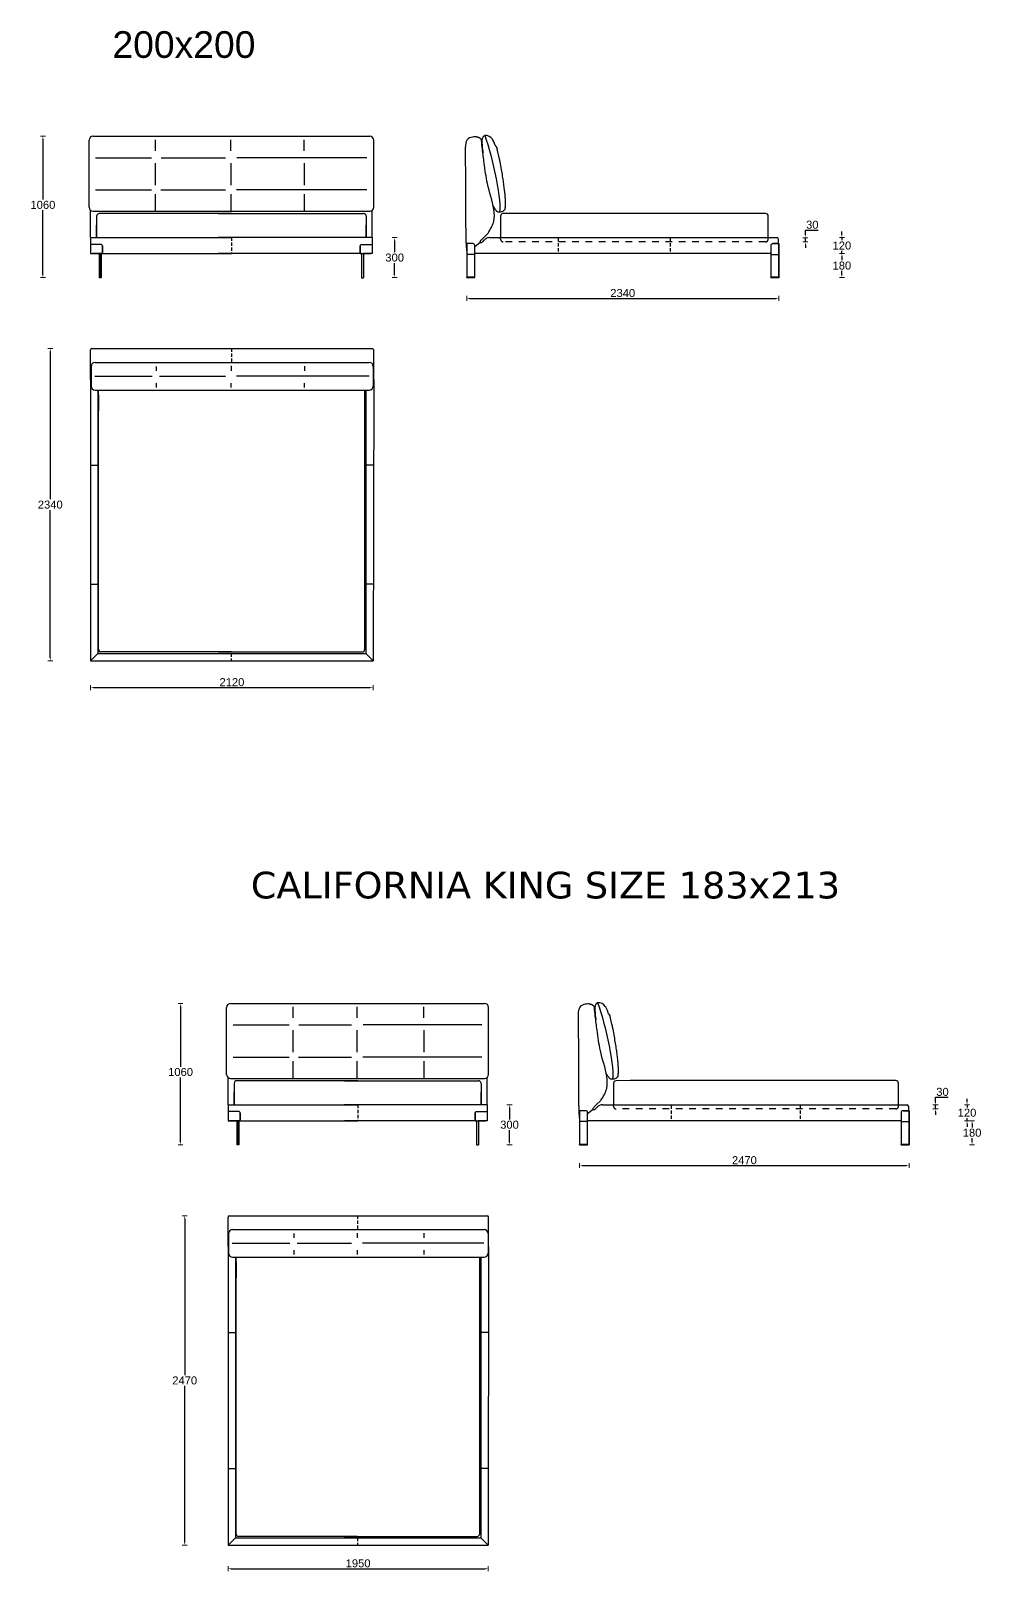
# Model space of a CAD drawing. Extents: x 97888 to 119468, y -91208 to -79661.
# Drawn here: x 112343 to 119468, y -91208 to -79661 of the extents above; entities that cross this region are included whole.
import ezdxf

# ---------------------------------------------------------------- set-up
doc = ezdxf.new("R2010")
doc.units = 0
doc.header["$MEASUREMENT"] = 0
doc.linetypes.add('TRATTEGGIATA', pattern=[0.75, 0.5, -0.25])
doc.linetypes.add('TRATTEGGIATO', pattern=[10, 5, -5])
doc.layers.get('0').update_dxf_attribs({"linetype": 'CONTINUOUS'})
doc.layers.get('Defpoints').update_dxf_attribs({"linetype": 'CONTINUOUS'})
doc.layers.add('_QUOTE', color=1, linetype='CONTINUOUS', lineweight=9)
doc.layers.add('ARREDO', color=7, linetype='CONTINUOUS')
doc.styles.get("Standard").update_dxf_attribs({"font": 'arial.ttf'})
doc.dimstyles.new('1_1', dxfattribs={"dimscale": 15, "dimtxt": 4, "dimasz": 1.5, "dimexe": 1.25, "dimexo": 2, "dimtad": 1, "dimtih": 1, "dimtoh": 1, "dimdec": 0, "dimtxsty": 'Standard', "dimcen": 2.5, "dimclrd": 256, "dimclre": 256, "dimclrt": 256, "dimadec": 0, "dimazin": 0, "dimtfac": 1, "dimtdec": 0, "dimtmove": 0, "dimatfit": 3, "dimfxl": 1.25, "dimfxlon": 1, "dimlwe": 0, "dimarcsym": 0})

# ---------------------------------------------------------------- blocks, each defined once
blk = doc.blocks.new('*D42')
at = {"layer": '_QUOTE', "lineweight": -2, "transparency": 16777216}
for p, q in [((118150, -81190), (118150, -81155)), ((118150, -81155), (118245, -81155)), ((118150, -81243), (118150, -81213)), ((118150, -81265), (118150, -81288))]:
    blk.add_line(p, q, dxfattribs=at)
at = {"layer": '_QUOTE', "lineweight": 0, "transparency": 16777216}
for p, q in [((118131, -81213), (118168, -81213)), ((118131, -81243), (118168, -81243))]:
    blk.add_line(p, q, dxfattribs=at)
at = {"layer": '_QUOTE', "transparency": 16777216}
for points in [[(118146, -81190), (118153, -81190), (118150, -81213)], [(118146, -81265), (118153, -81265), (118150, -81243)]]:
    blk.add_solid(points, dxfattribs=at)
at = {"layer": 'Defpoints', "color": 0, "transparency": 16777216}
for p in [(116611, -81213), (116611, -81243), (118150, -81243)]:
    blk.add_point(p, dxfattribs=at)
at = {"layer": '_QUOTE', "transparency": 16777216, "insert": (118202, -81115), "char_height": 60, "attachment_point": 5}
blk.add_mtext('30', dxfattribs=at)
blk = doc.blocks.new('*D44')
at = {"layer": '_QUOTE', "lineweight": 0, "transparency": 16777216}
for p, q in [((112791, -84566), (112791, -84603)), ((114911, -84566), (114911, -84603))]:
    blk.add_line(p, q, dxfattribs=at)
at = {"layer": '_QUOTE', "lineweight": -2, "transparency": 16777216}
blk.add_line((112813, -84584), (114888, -84584), dxfattribs=at)
at = {"layer": '_QUOTE', "transparency": 16777216}
for points in [[(112813, -84581), (112813, -84588), (112791, -84584)], [(114888, -84581), (114888, -84588), (114911, -84584)]]:
    blk.add_solid(points, dxfattribs=at)
at = {"layer": 'Defpoints', "color": 0, "transparency": 16777216}
for p in [(112791, -83980), (114911, -83984), (114911, -84584)]:
    blk.add_point(p, dxfattribs=at)
at = {"layer": '_QUOTE', "transparency": 16777216, "insert": (113851, -84544), "char_height": 60, "attachment_point": 5}
blk.add_mtext('2120', dxfattribs=at)
blk = doc.blocks.new('*D45')
at = {"layer": '_QUOTE', "lineweight": 0, "transparency": 16777216}
for p, q in [((115611, -81648), (115611, -81686)), ((117951, -81648), (117951, -81686))]:
    blk.add_line(p, q, dxfattribs=at)
at = {"layer": '_QUOTE', "lineweight": -2, "transparency": 16777216}
blk.add_line((115634, -81667), (117929, -81667), dxfattribs=at)
at = {"layer": '_QUOTE', "transparency": 16777216}
for points in [[(115634, -81663), (115634, -81671), (115611, -81667)], [(117929, -81663), (117929, -81671), (117951, -81667)]]:
    blk.add_solid(points, dxfattribs=at)
at = {"layer": 'Defpoints', "color": 0, "transparency": 16777216}
for p in [(115611, -81413), (117951, -81413), (117951, -81667)]:
    blk.add_point(p, dxfattribs=at)
at = {"layer": '_QUOTE', "transparency": 16777216, "insert": (116781, -81627), "char_height": 60, "attachment_point": 5}
blk.add_mtext('2340', dxfattribs=at)
blk = doc.blocks.new('*D46')
at = {"layer": '_QUOTE', "lineweight": 0, "transparency": 16777216}
for p, q in [((112508, -82043), (112470, -82043)), ((112508, -84383), (112470, -84383))]:
    blk.add_line(p, q, dxfattribs=at)
at = {"layer": '_QUOTE', "lineweight": -2, "transparency": 16777216}
for p, q in [((112489, -82066), (112489, -83173)), ((112489, -84361), (112489, -83253))]:
    blk.add_line(p, q, dxfattribs=at)
at = {"layer": '_QUOTE', "transparency": 16777216}
for points in [[(112485, -82066), (112493, -82066), (112489, -82043)], [(112485, -84361), (112493, -84361), (112489, -84383)]]:
    blk.add_solid(points, dxfattribs=at)
at = {"layer": 'Defpoints', "color": 0, "transparency": 16777216}
for p in [(114142, -82043), (112489, -84383), (114142, -84383)]:
    blk.add_point(p, dxfattribs=at)
at = {"layer": '_QUOTE', "transparency": 16777216, "insert": (112489, -83213), "char_height": 60, "attachment_point": 5}
blk.add_mtext('2340', dxfattribs=at)
blk = doc.blocks.new('*D47')
at = {"layer": '_QUOTE', "lineweight": 0, "transparency": 16777216}
for p, q in [((112453, -80451), (112415, -80451)), ((112453, -81511), (112415, -81511))]:
    blk.add_line(p, q, dxfattribs=at)
at = {"layer": '_QUOTE', "lineweight": -2, "transparency": 16777216}
for p, q in [((112434, -80474), (112434, -80926)), ((112434, -81489), (112434, -81006))]:
    blk.add_line(p, q, dxfattribs=at)
at = {"layer": '_QUOTE', "transparency": 16777216}
for points in [[(112430, -80474), (112438, -80474), (112434, -80451)], [(112430, -81489), (112438, -81489), (112434, -81511)]]:
    blk.add_solid(points, dxfattribs=at)
at = {"layer": 'Defpoints', "color": 0, "transparency": 16777216}
for p in [(112434, -80451), (113416, -80451), (112856, -81511)]:
    blk.add_point(p, dxfattribs=at)
at = {"layer": '_QUOTE', "transparency": 16777216, "insert": (112434, -80966), "char_height": 60, "attachment_point": 5}
blk.add_mtext('1060', dxfattribs=at)
blk = doc.blocks.new('*D48')
at = {"layer": '_QUOTE', "lineweight": -2, "transparency": 16777216}
for p, q in [((118424, -81189), (118424, -81166)), ((118424, -81211), (118424, -81231)), ((118424, -81331), (118424, -81311)), ((118424, -81354), (118424, -81376))]:
    blk.add_line(p, q, dxfattribs=at)
at = {"layer": '_QUOTE', "lineweight": 0, "transparency": 16777216}
for p, q in [((118405, -81211), (118443, -81211)), ((118405, -81331), (118443, -81331))]:
    blk.add_line(p, q, dxfattribs=at)
at = {"layer": '_QUOTE', "transparency": 16777216}
for points in [[(118420, -81189), (118428, -81189), (118424, -81211)], [(118420, -81354), (118428, -81354), (118424, -81331)]]:
    blk.add_solid(points, dxfattribs=at)
at = {"layer": 'Defpoints', "color": 0, "transparency": 16777216}
for p in [(117268, -81211), (117268, -81331), (118424, -81331)]:
    blk.add_point(p, dxfattribs=at)
at = {"layer": '_QUOTE', "transparency": 16777216, "insert": (118424, -81271), "char_height": 60, "attachment_point": 5}
blk.add_mtext('120', dxfattribs=at)
blk = doc.blocks.new('*D49')
at = {"layer": '_QUOTE', "lineweight": 0, "transparency": 16777216}
for p, q in [((118405, -81331), (118443, -81331)), ((118405, -81511), (118443, -81511))]:
    blk.add_line(p, q, dxfattribs=at)
at = {"layer": '_QUOTE', "lineweight": -2, "transparency": 16777216}
for p, q in [((118424, -81354), (118424, -81381)), ((118424, -81489), (118424, -81461))]:
    blk.add_line(p, q, dxfattribs=at)
at = {"layer": '_QUOTE', "transparency": 16777216}
for points in [[(118420, -81354), (118428, -81354), (118424, -81331)], [(118420, -81489), (118428, -81489), (118424, -81511)]]:
    blk.add_solid(points, dxfattribs=at)
at = {"layer": 'Defpoints', "color": 0, "transparency": 16777216}
for p in [(117574, -81331), (117574, -81511), (118424, -81511)]:
    blk.add_point(p, dxfattribs=at)
at = {"layer": '_QUOTE', "transparency": 16777216, "insert": (118424, -81421), "char_height": 60, "attachment_point": 5}
blk.add_mtext('180', dxfattribs=at)
blk = doc.blocks.new('*D43')
at = {"layer": '_QUOTE', "lineweight": 0, "transparency": 16777216}
for p, q in [((115052, -81211), (115089, -81211)), ((115052, -81511), (115089, -81511))]:
    blk.add_line(p, q, dxfattribs=at)
at = {"layer": '_QUOTE', "lineweight": -2, "transparency": 16777216}
for p, q in [((115071, -81234), (115071, -81321)), ((115071, -81489), (115071, -81402))]:
    blk.add_line(p, q, dxfattribs=at)
at = {"layer": '_QUOTE', "transparency": 16777216}
for points in [[(115067, -81234), (115074, -81234), (115071, -81211)], [(115067, -81489), (115074, -81489), (115071, -81511)]]:
    blk.add_solid(points, dxfattribs=at)
at = {"layer": 'Defpoints', "color": 0, "transparency": 16777216}
for p in [(114881, -81211), (114881, -81511), (115071, -81511)]:
    blk.add_point(p, dxfattribs=at)
at = {"layer": '_QUOTE', "transparency": 16777216, "insert": (115071, -81361), "char_height": 60, "attachment_point": 5}
blk.add_mtext('300', dxfattribs=at)
blk = doc.blocks.new('*D67')
at = {"layer": '_QUOTE', "lineweight": 0, "transparency": 16777216}
for p, q in [((119107, -87712), (119145, -87712)), ((119107, -87742), (119145, -87742))]:
    blk.add_line(p, q, dxfattribs=at)
at = {"layer": '_QUOTE', "lineweight": -2, "transparency": 16777216}
for p, q in [((119126, -87690), (119126, -87655)), ((119126, -87655), (119221, -87655)), ((119126, -87742), (119126, -87712)), ((119126, -87765), (119126, -87787))]:
    blk.add_line(p, q, dxfattribs=at)
at = {"layer": '_QUOTE', "transparency": 16777216}
for points in [[(119122, -87690), (119130, -87690), (119126, -87712)], [(119122, -87765), (119130, -87765), (119126, -87742)]]:
    blk.add_solid(points, dxfattribs=at)
at = {"layer": 'Defpoints', "color": 0, "transparency": 16777216}
for p in [(117457, -87712), (117457, -87742), (119126, -87742)]:
    blk.add_point(p, dxfattribs=at)
at = {"layer": '_QUOTE', "transparency": 16777216, "insert": (119178, -87615), "char_height": 60, "attachment_point": 5}
blk.add_mtext('30', dxfattribs=at)
blk = doc.blocks.new('*D69')
at = {"layer": '_QUOTE', "lineweight": 0, "transparency": 16777216}
for p, q in [((113822, -91170), (113822, -91208)), ((115772, -91170), (115772, -91208))]:
    blk.add_line(p, q, dxfattribs=at)
at = {"layer": '_QUOTE', "lineweight": -2, "transparency": 16777216}
blk.add_line((113844, -91189), (115749, -91189), dxfattribs=at)
at = {"layer": '_QUOTE', "transparency": 16777216}
for points in [[(113844, -91185), (113844, -91193), (113822, -91189)], [(115749, -91185), (115749, -91193), (115772, -91189)]]:
    blk.add_solid(points, dxfattribs=at)
at = {"layer": 'Defpoints', "color": 0, "transparency": 16777216}
for p in [(113822, -90585), (115772, -90588), (115772, -91189)]:
    blk.add_point(p, dxfattribs=at)
at = {"layer": '_QUOTE', "transparency": 16777216, "insert": (114797, -91149), "char_height": 60, "attachment_point": 5}
blk.add_mtext('1950', dxfattribs=at)
blk = doc.blocks.new('*D70')
at = {"layer": '_QUOTE', "lineweight": 0, "transparency": 16777216}
for p, q in [((116458, -88148), (116458, -88185)), ((118928, -88148), (118928, -88185))]:
    blk.add_line(p, q, dxfattribs=at)
at = {"layer": '_QUOTE', "lineweight": -2, "transparency": 16777216}
blk.add_line((116480, -88167), (118905, -88167), dxfattribs=at)
at = {"layer": '_QUOTE', "transparency": 16777216}
for points in [[(116480, -88163), (116480, -88170), (116458, -88167)], [(118905, -88163), (118905, -88170), (118928, -88167)]]:
    blk.add_solid(points, dxfattribs=at)
at = {"layer": 'Defpoints', "color": 0, "transparency": 16777216}
for p in [(116458, -87913), (118928, -87913), (118928, -88167)]:
    blk.add_point(p, dxfattribs=at)
at = {"layer": '_QUOTE', "transparency": 16777216, "insert": (117693, -88127), "char_height": 60, "attachment_point": 5}
blk.add_mtext('2470', dxfattribs=at)
blk = doc.blocks.new('*D71')
at = {"layer": '_QUOTE', "lineweight": 0, "transparency": 16777216}
for p, q in [((113516, -88543), (113478, -88543)), ((113516, -91013), (113478, -91013))]:
    blk.add_line(p, q, dxfattribs=at)
at = {"layer": '_QUOTE', "lineweight": -2, "transparency": 16777216}
for p, q in [((113497, -88566), (113497, -89738)), ((113497, -90990), (113497, -89818))]:
    blk.add_line(p, q, dxfattribs=at)
at = {"layer": '_QUOTE', "transparency": 16777216}
for points in [[(113493, -88566), (113501, -88566), (113497, -88543)], [(113493, -90990), (113501, -90990), (113497, -91013)]]:
    blk.add_solid(points, dxfattribs=at)
at = {"layer": 'Defpoints', "color": 0, "transparency": 16777216}
for p in [(115065, -88543), (113497, -91013), (115065, -91013)]:
    blk.add_point(p, dxfattribs=at)
at = {"layer": '_QUOTE', "transparency": 16777216, "insert": (113497, -89778), "char_height": 60, "attachment_point": 5}
blk.add_mtext('2470', dxfattribs=at)
blk = doc.blocks.new('*D72')
at = {"layer": '_QUOTE', "lineweight": 0, "transparency": 16777216}
for p, q in [((113484, -86951), (113447, -86951)), ((113484, -88011), (113447, -88011))]:
    blk.add_line(p, q, dxfattribs=at)
at = {"layer": '_QUOTE', "lineweight": -2, "transparency": 16777216}
for p, q in [((113466, -86974), (113466, -87426)), ((113466, -87989), (113466, -87506))]:
    blk.add_line(p, q, dxfattribs=at)
at = {"layer": '_QUOTE', "transparency": 16777216}
for points in [[(113462, -86974), (113469, -86974), (113466, -86951)], [(113462, -87989), (113469, -87989), (113466, -88011)]]:
    blk.add_solid(points, dxfattribs=at)
at = {"layer": 'Defpoints', "color": 0, "transparency": 16777216}
for p in [(113466, -86951), (114398, -86951), (113887, -88011)]:
    blk.add_point(p, dxfattribs=at)
at = {"layer": '_QUOTE', "transparency": 16777216, "insert": (113466, -87466), "char_height": 60, "attachment_point": 5}
blk.add_mtext('1060', dxfattribs=at)
blk = doc.blocks.new('*D73')
at = {"layer": '_QUOTE', "lineweight": 0, "transparency": 16777216}
for p, q in [((119343, -87711), (119381, -87711)), ((119343, -87831), (119381, -87831))]:
    blk.add_line(p, q, dxfattribs=at)
at = {"layer": '_QUOTE', "lineweight": -2, "transparency": 16777216}
for p, q in [((119362, -87689), (119362, -87666)), ((119362, -87711), (119362, -87731)), ((119362, -87831), (119362, -87811)), ((119362, -87854), (119362, -87876))]:
    blk.add_line(p, q, dxfattribs=at)
at = {"layer": '_QUOTE', "transparency": 16777216}
for points in [[(119358, -87689), (119366, -87689), (119362, -87711)], [(119358, -87854), (119366, -87854), (119362, -87831)]]:
    blk.add_solid(points, dxfattribs=at)
at = {"layer": 'Defpoints', "color": 0, "transparency": 16777216}
for p in [(118206, -87711), (118206, -87831), (119362, -87831)]:
    blk.add_point(p, dxfattribs=at)
at = {"layer": '_QUOTE', "transparency": 16777216, "insert": (119362, -87771), "char_height": 60, "attachment_point": 5}
blk.add_mtext('120', dxfattribs=at)
blk = doc.blocks.new('*D74')
at = {"layer": '_QUOTE', "lineweight": 0, "transparency": 16777216}
for p, q in [((119381, -87831), (119419, -87831)), ((119381, -88011), (119419, -88011))]:
    blk.add_line(p, q, dxfattribs=at)
at = {"layer": '_QUOTE', "lineweight": -2, "transparency": 16777216}
for p, q in [((119400, -87854), (119400, -87881)), ((119400, -87989), (119400, -87961))]:
    blk.add_line(p, q, dxfattribs=at)
at = {"layer": '_QUOTE', "transparency": 16777216}
for points in [[(119396, -87854), (119404, -87854), (119400, -87831)], [(119396, -87989), (119404, -87989), (119400, -88011)]]:
    blk.add_solid(points, dxfattribs=at)
at = {"layer": 'Defpoints', "color": 0, "transparency": 16777216}
for p in [(118532, -87831), (118550, -88011), (119400, -88011)]:
    blk.add_point(p, dxfattribs=at)
at = {"layer": '_QUOTE', "transparency": 16777216, "insert": (119400, -87921), "char_height": 60, "attachment_point": 5}
blk.add_mtext('180', dxfattribs=at)
blk = doc.blocks.new('*D68')
at = {"layer": '_QUOTE', "lineweight": 0, "transparency": 16777216}
for p, q in [((115913, -87711), (115951, -87711)), ((115913, -88011), (115951, -88011))]:
    blk.add_line(p, q, dxfattribs=at)
at = {"layer": '_QUOTE', "lineweight": -2, "transparency": 16777216}
for p, q in [((115932, -87734), (115932, -87821)), ((115932, -87989), (115932, -87901))]:
    blk.add_line(p, q, dxfattribs=at)
at = {"layer": '_QUOTE', "transparency": 16777216}
for points in [[(115928, -87734), (115936, -87734), (115932, -87711)], [(115928, -87989), (115936, -87989), (115932, -88011)]]:
    blk.add_solid(points, dxfattribs=at)
at = {"layer": 'Defpoints', "color": 0, "transparency": 16777216}
for p in [(115742, -87711), (115742, -88011), (115932, -88011)]:
    blk.add_point(p, dxfattribs=at)
at = {"layer": '_QUOTE', "transparency": 16777216, "insert": (115932, -87861), "char_height": 60, "attachment_point": 5}
blk.add_mtext('300', dxfattribs=at)

msp = doc.modelspace()

# ---------------------------------------------------------------- linework, layer by layer
for p, q in [((112790.5, -81211.3), (112790.5, -81006.3)), ((112810.2, -81013.7), (114883.9, -81013.7)), ((114903.6, -81211.3), (114903.6, -81006.3)), ((112790.5, -81211.3), (112790.5, -81262.8)), ((112873, -81263.1), (112790.5, -81262.8)), ((114821, -81263.1), (114903.6, -81262.8)), ((114903.6, -81211.3), (114903.6, -81262.8)), ((115783.8, -81211.5), (117885.6, -81211.5)), ((117885.6, -81211.5), (117936, -81211.5)), ((117946, -81221.5), (117946, -81256.2)), ((112790.5, -82273.7), (112790.5, -82053.3)), ((112800.5, -82043.3), (114903.9, -82043.3)), ((114913.9, -82275.2), (114913.9, -82053.3)), ((112794.7, -82177.3), (112794.7, -82324.3)), ((112824.7, -82147.3), (114880.1, -82147.3)), ((114910.1, -82177.3), (114910.1, -82324.3)), ((112790.5, -82273.7), (112790.5, -84383.2)), ((114913.9, -82275.2), (114909.7, -84383.2)), ((112824.7, -82354.3), (114880.1, -82354.3)), ((112845.5, -82358.7), (112845.5, -84328.4)), ((114854.7, -82358.7), (114854.9, -84328.2)), ((112790.5, -82918), (112845.5, -82918)), ((114912.7, -82918), (114854.7, -82918)), ((112790.5, -83808.3), (112845.5, -83808.3)), ((114911, -83808.3), (114854.7, -83808.3)), ((112790.7, -84383.2), (112845.7, -84328.2)), ((112790.7, -84383.2), (114909.7, -84383.2)), ((112845.5, -84328.4), (114854.9, -84328.2)), ((114854.9, -84328.2), (114909.9, -84383.2)), ((113821.9, -87711), (113821.9, -87506.1)), ((113841.6, -87513.5), (115745.3, -87513.5)), ((115765, -87711), (115765, -87506.1)), ((113821.9, -87711), (113821.9, -87762.6)), ((115765, -87711), (115765, -87762.5)), ((116630.2, -87711.3), (118862, -87711.3)), ((118862, -87711.3), (118912.4, -87711.3)), ((118922.4, -87721.3), (118922.4, -87756)), ((113904.4, -87762.9), (113821.9, -87762.6)), ((115682.5, -87762.9), (115765, -87762.6)), ((113821.9, -88773.5), (113821.9, -88553.1)), ((113831.9, -88543.1), (115765.3, -88543.1)), ((115775.3, -88775), (115775.3, -88553.1)), ((113826.1, -88677.1), (113826.1, -88824.1)), ((113856.1, -88647.1), (115741.5, -88647.1)), ((115771.5, -88677.1), (115771.5, -88824.1)), ((113821.9, -88773.5), (113821.9, -91013)), ((115775.3, -88775), (115771.1, -91013)), ((113856.1, -88854.1), (115741.5, -88854.1)), ((113876.9, -88858.5), (113876.9, -90958.2)), ((115716.1, -88858.5), (115716.3, -90958)), ((113821.9, -89417.8), (113876.9, -89417.8)), ((115774.1, -89417.8), (115716.1, -89417.8)), ((113821.9, -90438.1), (113876.9, -90438.1)), ((115772.4, -90438.1), (115716.1, -90438.1)), ((113822.1, -91013), (113877.1, -90958)), ((113876.9, -90958.2), (115716.3, -90958)), ((115716.3, -90958), (115771.3, -91013)), ((113822.1, -91013), (115771.1, -91013))]:
    msp.add_line(p, q)
at = {"linetype": 'TRATTEGGIATA', "ltscale": 50}
for p, q in [((113847.4, -81211.5), (113847.4, -81331.5)), ((116297.7, -81216.5), (116297.6, -81327.9)), ((117135.9, -81216.5), (117135.9, -81327.9)), ((113847.2, -82042.5), (113847.1, -82147.3)), ((113846, -84328.2), (113846, -84383.2)), ((114793.8, -87711.3), (114793.8, -87831.3)), ((117144.1, -87716.3), (117144, -87827.6)), ((118112.3, -87716.3), (118112.3, -87827.6)), ((114793.6, -88542.3), (114793.5, -88647.1)), ((114792.4, -90958), (114792.4, -91013))]:
    msp.add_line(p, q, dxfattribs=at)
for centre, start, end in [((117936, -81221.5), 0, 90), ((112800.5, -82053.3), 90, 180), ((114903.9, -82053.3), 0, 90), ((118912.4, -87721.3), 0, 90), ((113831.9, -88553.1), 90, 180), ((115765.3, -88553.1), 0, 90)]:
    msp.add_arc(centre, 10, start, end)
for points in [[(115771.2, -81177.6), (115814.3, -81088.4), (115814.8, -81000.9), (115766.8, -80806.2), (115742.5, -80652), (115728.7, -80548), (115721.9, -80481.9)], [(116617.6, -87677.4), (116660.7, -87588.2), (116661.2, -87500.6), (116613.2, -87306), (116588.9, -87151.8), (116575.1, -87047.8), (116568.4, -86981.7)]]:
    msp.add_spline(points, degree=3)
at = {"layer": 'ARREDO'}
for p, q in [((112810.2, -80451.5), (114883.9, -80451.5)), ((113278, -80560.6), (113278, -80478.4)), ((113278, -80560.6), (113278, -80478.4)), ((113843.4, -80560.6), (113843.4, -80478.4)), ((113843.4, -80560.6), (113843.4, -80478.4)), ((114392.7, -80560.6), (114392.7, -80478.4)), ((114392.7, -80560.6), (114392.7, -80478.4)), ((112780.2, -80983.7), (112780.2, -80481.5)), ((114913.9, -80983.7), (114913.9, -80481.5)), ((112829.5, -80612.6), (113248.6, -80612.6)), ((113278, -80818.4), (113278, -80652.6)), ((113278, -80818.4), (113278, -80652.6)), ((113320.1, -80612.6), (113802.3, -80612.6)), ((113844.8, -80818.4), (113844.8, -80652.6)), ((113844.8, -80818.4), (113844.8, -80652.6)), ((114354.8, -80612.6), (113887.7, -80612.6)), ((114863.5, -80612.6), (114341.1, -80612.6)), ((114394.8, -80818.4), (114394.8, -80652.6)), ((114394.8, -80818.4), (114394.8, -80652.6)), ((112828.6, -80853.5), (113248.6, -80853.5)), ((113278, -81013.3), (113278, -80885.6)), ((113318.2, -80853.5), (113802.3, -80853.5)), ((113844.8, -81013.3), (113844.8, -80885.6)), ((114354.8, -80853.5), (113886, -80853.5)), ((114863.5, -80853.5), (114346.9, -80853.5)), ((114394.8, -81013.3), (114394.8, -80885.6)), ((112836.3, -81051.2), (112836.3, -81211.3)), ((113847.4, -81031.2), (112856.3, -81031.2)), ((113747.4, -81031.2), (114837.8, -81031.2)), ((114857.8, -81051.2), (114857.8, -81211.3)), ((115865.7, -81050.7), (115865.3, -81212.6)), ((115989.8, -81030.8), (115881.8, -81031.2)), ((117851.7, -81030.8), (115989.8, -81030.8)), ((117871.7, -81187.1), (117871.7, -81050.8)), ((112836.3, -81211.3), (112836.3, -81117.6)), ((114857.8, -81211.3), (114857.8, -81117.6)), ((112790.5, -81211.5), (113847.4, -81211.5)), ((112790.5, -81262.8), (112790.5, -81331.5)), ((112880.5, -81323.8), (112880.5, -81272.8)), ((112880.5, -81272.8), (112880.5, -81323.8)), ((114903.6, -81211.3), (113747.3, -81211.5)), ((114903.6, -81262.8), (114903.6, -81331.5)), ((115611.3, -81256.4), (115611.3, -81511.5)), ((115656.5, -81256.2), (115611.5, -81256.2)), ((115712.9, -81246.9), (115671.5, -81279.4)), ((117891, -81271.2), (117891, -81511.1)), ((117951, -81256.2), (117906, -81256.2)), ((117906, -81256.2), (117947.4, -81256.2)), ((117951, -81511.3), (117951.2, -81256.4)), ((117951.2, -81256.4), (117951.2, -81511.5)), ((112790.5, -81331.5), (112805.5, -81331.5)), ((112790.5, -81331.5), (113847.4, -81331.5)), ((112790.5, -81331.5), (112805.5, -81331.5)), ((112805.5, -81331.5), (112802.5, -81331.5)), ((112805.5, -81331.5), (112858, -81331.5)), ((112861.9, -81331.5), (112805.5, -81331.5)), ((112862.2, -81331.5), (112805.5, -81331.5)), ((112805.5, -81331.5), (112858, -81331.5)), ((112862.2, -81331.5), (112805.5, -81331.5)), ((112861.9, -81331.5), (112805.5, -81331.5)), ((112805.5, -81331.5), (112858, -81331.5)), ((112855.9, -81331.5), (112855.7, -81511.3)), ((112880.5, -81331.5), (112862.2, -81331.5)), ((112867.8, -81511.5), (112867.8, -81331.5)), ((112870.9, -81331.5), (112870.9, -81511.3)), ((112871.5, -81331.5), (112880.5, -81331.5)), ((112880.5, -81331.5), (112877.5, -81331.5)), ((112880.5, -81331.5), (112880.5, -81323.8)), ((114813.6, -81331.5), (113747.4, -81331.5)), ((114813.6, -81331.5), (114813.6, -81323.8)), ((114822.6, -81331.5), (114813.6, -81331.5)), ((114813.6, -81331.5), (114831.9, -81331.5)), ((114813.6, -81331.5), (114816.6, -81331.5)), ((114823.2, -81331.5), (114823.2, -81511.3)), ((114826.2, -81511.5), (114826.2, -81331.5)), ((114831.9, -81331.5), (114888.6, -81331.5)), ((114831.9, -81331.5), (114888.6, -81331.5)), ((114832.2, -81331.5), (114888.6, -81331.5)), ((114832.2, -81331.5), (114888.6, -81331.5)), ((114888.6, -81331.5), (114836.1, -81331.5)), ((114888.6, -81331.5), (114836.1, -81331.5)), ((114888.6, -81331.5), (114836.1, -81331.5)), ((114838.2, -81331.5), (114838.4, -81511.3)), ((114903.6, -81331.5), (114888.6, -81331.5)), ((114888.6, -81331.5), (114891.6, -81331.5)), ((114903.6, -81331.5), (114888.6, -81331.5)), ((115671.5, -81336.7), (115611.3, -81336.8)), ((117891, -81331.5), (115671.5, -81331.5)), ((117891, -81336.7), (117951.1, -81336.8)), ((112870.7, -81511.5), (112855.9, -81511.5)), ((114823.4, -81511.5), (114838.2, -81511.5)), ((115611.3, -81511.1), (115611.3, -81508.5)), ((115671.3, -81508.1), (115611.5, -81508.1)), ((115611.5, -81508.3), (115615.2, -81508.3)), ((115611.5, -81511.3), (115615.2, -81511.3)), ((115615.2, -81508.3), (115671.3, -81508.3)), ((115615.2, -81511.3), (115630.1, -81511.3)), ((115671.5, -81511.1), (115671.5, -81508.5)), ((117891, -81511.1), (117891, -81508.5)), ((117891, -81511.1), (117951, -81511.3)), ((117891.2, -81508.1), (117951, -81508.1)), ((117947.3, -81508.3), (117891.2, -81508.3)), ((117947.3, -81511.3), (117932.4, -81511.3)), ((117951, -81508.3), (117947.3, -81508.3)), ((117951, -81511.3), (117947.3, -81511.3)), ((117951.2, -81511.1), (117951.2, -81508.5)), ((113283.7, -82176.9), (113283.7, -82210)), ((113283.7, -82176.9), (113283.7, -82210)), ((113844.6, -82173.5), (113844.6, -82210)), ((113844.6, -82173.5), (113844.6, -82210)), ((114394.6, -82174.6), (114394.6, -82210)), ((114394.6, -82174.6), (114394.6, -82210)), ((112822.3, -82250), (113254.3, -82250)), ((113283.7, -82302), (113283.7, -82335.1)), ((113283.7, -82302), (113283.7, -82335.1)), ((113309, -82250), (113802.1, -82250)), ((113843.2, -82302), (113843.2, -82335.1)), ((113843.2, -82302), (113843.2, -82335.1)), ((114354.6, -82250), (113884.6, -82250)), ((114878.8, -82250), (114340.2, -82250)), ((114392.5, -82302), (114392.5, -82335.1)), ((114392.5, -82302), (114392.5, -82335.1)), ((112850.3, -82389.9), (112850.3, -82509.8)), ((112850.5, -84297.1), (112850.5, -82358.7)), ((114847.2, -82358.7), (114847.2, -82509.8)), ((114847.2, -84299.6), (114847.2, -82358.7)), ((113847.3, -84317), (112870.5, -84317)), ((113747.3, -84317), (114827.4, -84317)), ((113811.6, -87483.5), (113811.6, -86981.3)), ((113841.6, -86951.3), (115745.3, -86951.3)), ((114309.4, -87060.4), (114309.4, -86978.1)), ((114309.4, -87060.4), (114309.4, -86978.1)), ((114789.9, -87060.4), (114789.9, -86978.1)), ((114789.9, -87060.4), (114789.9, -86978.1)), ((115289.1, -87060.4), (115289.1, -86978.1)), ((115289.1, -87060.4), (115289.1, -86978.1)), ((115775.3, -87483.5), (115775.3, -86981.3)), ((113860.9, -87112.3), (114280, -87112.3)), ((114309.4, -87318.1), (114309.4, -87152.3)), ((114309.4, -87318.1), (114309.4, -87152.3)), ((114351.5, -87112.3), (114748.7, -87112.3)), ((114791.2, -87318.1), (114791.2, -87152.3)), ((114791.2, -87318.1), (114791.2, -87152.3)), ((115251.3, -87112.3), (114834.1, -87112.3)), ((115724.9, -87112.3), (115237.6, -87112.3)), ((115291.3, -87318.1), (115291.3, -87152.3)), ((115291.3, -87318.1), (115291.3, -87152.3)), ((113860, -87353.3), (114280, -87353.3)), ((114309.4, -87513), (114309.4, -87385.4)), ((114349.6, -87353.3), (114748.7, -87353.3)), ((114791.2, -87513), (114791.2, -87385.4)), ((115251.3, -87353.3), (114832.4, -87353.3)), ((115724.9, -87353.3), (115243.3, -87353.3)), ((115291.3, -87513), (115291.3, -87385.4)), ((113867.7, -87550.9), (113867.7, -87711)), ((113867.7, -87711), (113867.7, -87617.4)), ((114793.8, -87530.9), (113887.7, -87530.9)), ((114693.8, -87530.9), (115699.2, -87530.9)), ((115719.2, -87550.9), (115719.2, -87711)), ((115719.2, -87711), (115719.2, -87617.4)), ((116712.1, -87550.5), (116711.7, -87712.4)), ((116836.2, -87530.5), (116728.2, -87530.9)), ((118828.1, -87530.5), (116836.2, -87530.5)), ((118848.1, -87686.9), (118848.1, -87550.5)), ((113821.9, -87711.3), (114793.8, -87711.3)), ((115765, -87711), (114693.7, -87711.3)), ((116559.4, -87746.7), (116517.9, -87779.2)), ((113821.9, -87762.6), (113821.9, -87831.2)), ((113821.9, -87831.2), (113836.9, -87831.3)), ((113821.9, -87831.2), (113836.9, -87831.3)), ((113821.9, -87831.3), (114793.8, -87831.3)), ((113836.9, -87831.3), (113833.9, -87831.3)), ((113893.6, -87831.2), (113836.9, -87831.3)), ((113893.6, -87831.2), (113836.9, -87831.3)), ((113836.9, -87831.3), (113889.4, -87831.3)), ((113893.3, -87831.3), (113836.9, -87831.3)), ((113836.9, -87831.3), (113889.4, -87831.3)), ((113893.3, -87831.3), (113836.9, -87831.3)), ((113836.9, -87831.3), (113889.4, -87831.3)), ((113887.3, -87831.3), (113887.1, -88011.1)), ((113911.9, -87831.3), (113893.6, -87831.2)), ((113899.3, -88011.3), (113899.3, -87831.2)), ((113902.3, -87831.2), (113902.3, -88011.1)), ((113902.9, -87831.3), (113911.9, -87831.3)), ((113911.9, -87831.3), (113908.9, -87831.3)), ((113911.9, -87823.6), (113911.9, -87772.6)), ((113911.9, -87772.6), (113911.9, -87823.6)), ((113911.9, -87831.3), (113911.9, -87823.6)), ((115675, -87831.3), (114693.8, -87831.3)), ((115675, -87831.3), (115675, -87823.6)), ((115675, -87831.3), (115693.3, -87831.2)), ((115684, -87831.3), (115675, -87831.3)), ((115675, -87831.3), (115678, -87831.3)), ((115684.6, -87831.2), (115684.6, -88011.1)), ((115687.6, -88011.3), (115687.6, -87831.2)), ((115693.3, -87831.2), (115750, -87831.3)), ((115693.3, -87831.2), (115750, -87831.3)), ((115693.6, -87831.3), (115750, -87831.3)), ((115693.6, -87831.3), (115750, -87831.3)), ((115750, -87831.3), (115697.5, -87831.3)), ((115750, -87831.3), (115697.5, -87831.3)), ((115750, -87831.3), (115697.5, -87831.3)), ((115699.6, -87831.3), (115699.8, -88011.1)), ((115765, -87831.2), (115750, -87831.3)), ((115765, -87831.2), (115750, -87831.3)), ((115750, -87831.3), (115753, -87831.3)), ((115765, -87762.6), (115765, -87831.2)), ((116457.7, -87756.2), (116457.7, -88011.3)), ((116517.9, -87836.5), (116457.8, -87836.5)), ((116502.9, -87756), (116457.9, -87756)), ((118867.4, -87831.3), (116517.9, -87831.3)), ((118867.4, -87771), (118867.4, -88010.9)), ((118867.4, -87836.5), (118927.5, -87836.5)), ((118927.4, -87756), (118882.4, -87756)), ((118882.4, -87756), (118923.8, -87756)), ((118927.4, -88011), (118927.6, -87756.2)), ((118927.6, -87756.2), (118927.6, -88011.3)), ((113902.1, -88011.3), (113887.3, -88011.3)), ((115684.8, -88011.3), (115699.6, -88011.3)), ((116457.7, -88010.8), (116457.7, -88008.2)), ((116517.7, -88007.9), (116457.9, -88007.9)), ((116457.9, -88008), (116461.6, -88008)), ((116457.9, -88011), (116461.6, -88011)), ((116461.6, -88008), (116517.7, -88008)), ((116461.6, -88011), (116476.5, -88011)), ((116517.9, -88010.8), (116517.9, -88008.2)), ((118867.4, -88010.8), (118867.4, -88008.2)), ((118867.4, -88010.9), (118927.4, -88011)), ((118867.6, -88007.9), (118927.4, -88007.9)), ((118923.7, -88008), (118867.6, -88008)), ((118923.7, -88011), (118908.8, -88011)), ((118927.4, -88008), (118923.7, -88008)), ((118927.4, -88011), (118923.7, -88011)), ((118927.6, -88010.8), (118927.6, -88008.2)), ((114315.1, -88676.6), (114315.1, -88709.8)), ((114315.1, -88676.6), (114315.1, -88709.8)), ((114791, -88673.3), (114791, -88709.8)), ((114791, -88673.3), (114791, -88709.8)), ((115291, -88674.4), (115291, -88709.8)), ((115291, -88674.4), (115291, -88709.8)), ((113853.7, -88749.8), (114285.7, -88749.8)), ((114340.4, -88749.8), (114748.5, -88749.8)), ((115251, -88749.8), (114831.1, -88749.8)), ((115740.2, -88749.8), (115236.7, -88749.8)), ((113881.7, -88889.7), (113881.7, -89009.5)), ((113881.9, -90926.8), (113881.9, -88858.5)), ((114315.1, -88801.7), (114315.1, -88834.9)), ((114315.1, -88801.7), (114315.1, -88834.9)), ((114789.6, -88801.7), (114789.6, -88834.9)), ((114789.6, -88801.7), (114789.6, -88834.9)), ((115288.9, -88801.7), (115288.9, -88834.9)), ((115288.9, -88801.7), (115288.9, -88834.9)), ((115708.6, -88858.5), (115708.6, -89009.5)), ((115708.6, -90929.4), (115708.6, -88858.5)), ((114793.7, -90946.8), (113901.9, -90946.8)), ((114693.7, -90946.8), (115688.8, -90946.8))]:
    msp.add_line(p, q, dxfattribs=at)
at = {"layer": 'ARREDO', "linetype": 'TRATTEGGIATO', "ltscale": 10}
for p, q in [((115865.3, -81222.6), (115865.3, -81212.6)), ((117851.7, -81242.6), (115885.3, -81242.6)), ((117871.7, -81222.6), (117871.7, -81212.6)), ((116711.7, -87722.4), (116711.7, -87712.4)), ((118828.1, -87742.4), (116731.7, -87742.4)), ((118848.1, -87722.4), (118848.1, -87712.4))]:
    msp.add_line(p, q, dxfattribs=at)
at = {"layer": 'ARREDO'}
for points in [[(117871.7, -81211.5), (117871.7, -81050.8)], [(118848.1, -87711.3), (118848.1, -87550.5)]]:
    msp.add_lwpolyline(points, dxfattribs=at)
for points in [[(114813.6, -81323.8), (114813.6, -81272.8, -0.3414493), (114821, -81263.1, 0.3414493), (114813.6, -81272.8), (114813.6, -81323.8)], [(115611.3, -81256.4), (115611.5, -81511.3), (115671.5, -81511.1), (115671.5, -81271.2, 0.4142136), (115656.5, -81256.2), (115615.1, -81256.2)], [(115675, -87823.6), (115675, -87772.6, -0.3414493), (115682.5, -87762.9, 0.3414493), (115675, -87772.6), (115675, -87823.6)], [(116457.7, -87756.2), (116457.9, -88011), (116517.9, -88010.9), (116517.9, -87771, 0.4142136), (116502.9, -87756), (116461.5, -87756)]]:
    msp.add_lwpolyline(points, format="xyb", dxfattribs=at)
for centre, radius, start, end in [((112810.2, -80481.5), 30, 90, 180), ((114883.9, -80481.5), 30, 0, 90), ((115655.5, -80511.1), 52.5, 102.92909, 158.19971), ((115677.6, -80596), 140.3, 87.5084, 103.97983), ((116055.8, -80386.6), 268.1, 212.1561, 215.96311), ((112810.2, -80983.7), 30, 180, 270), ((112856.3, -81051.2), 20, 90, 180), ((114837.8, -81051.2), 20, 0, 90), ((114883.9, -80983.7), 30, 270, 0), ((115885.7, -81050.8), 20, 101.36059, 180), ((117851.7, -81050.8), 20, 360, 90), ((112870.5, -81272.8), 10, 0.00227, 75.41201), ((112870.5, -81272.8), 10, 0.00227, 75.41201), ((115611.5, -81256.4), 0.2, 90.00005, 180.00004), ((117906, -81271.2), 15, 90, 180), ((117951, -81256.4), 0.2, 359.99996, 89.99995), ((112871.5, -81322.5), 9, 270, 272.24749), ((114822.6, -81322.5), 9, 267.75251, 270), ((112855.9, -81511.3), 0.2, 180, 270), ((112870.7, -81511.3), 0.2, 270, 0), ((114823.4, -81511.3), 0.2, 180, 270), ((114838.2, -81511.3), 0.2, 270, 0), ((115611.5, -81507.9), 0.2, 180, 270), ((115611.5, -81508.5), 0.2, 90, 180), ((115611.5, -81511.1), 0.2, 180, 270), ((115671.3, -81507.9), 0.2, 270, 0), ((115671.3, -81508.5), 0.2, 10.48412, 79.51588), ((115671.3, -81508.5), 0.2, 79.51588, 90), ((115671.3, -81511.1), 0.2, 280.48412, 349.51588), ((115671.3, -81511.1), 0.2, 270, 280.48412), ((115671.3, -81508.5), 0.2, 0, 10.48412), ((115671.3, -81511.1), 0.2, 349.51588, 360), ((117891.2, -81507.9), 0.2, 180, 270), ((117891.2, -81508.5), 0.2, 100.48412, 169.51588), ((117891.2, -81508.5), 0.2, 169.51588, 180), ((117891.2, -81511.1), 0.2, 180, 190.48412), ((117891.2, -81511.1), 0.2, 190.48412, 259.51588), ((117891.2, -81508.5), 0.2, 90, 100.48412), ((117891.2, -81511.1), 0.2, 259.51588, 270), ((117951, -81507.9), 0.2, 270, 360), ((117951, -81508.5), 0.2, 360, 90), ((117951, -81511.1), 0.2, 270, 0), ((112824.7, -82177.3), 30, 90, 180), ((114880.1, -82177.3), 30, 0, 90), ((112824.7, -82324.3), 30, 180, 270), ((114880.1, -82324.3), 30, 270, 0), ((112870.5, -84297), 20, 180, 270), ((114827.4, -84297), 20, 270, 0), ((113841.6, -86981.3), 30, 90, 180), ((115745.3, -86981.3), 30, 0, 90), ((116501.9, -87010.8), 52.5, 102.92909, 158.19971), ((116524, -87095.8), 140.3, 87.5084, 103.97983), ((116902.2, -86886.4), 268.1, 212.1561, 215.96311), ((113841.6, -87483.5), 30, 180, 270), ((115745.3, -87483.5), 30, 270, 0), ((113887.7, -87550.9), 20, 90, 180), ((115699.2, -87550.9), 20, 0, 90), ((116732.1, -87550.5), 20, 101.36059, 180), ((118828.1, -87550.5), 20, 360, 90), ((113902.9, -87822.3), 9, 270, 272.24749), ((113901.9, -87772.6), 10, 0.00227, 75.41201), ((113901.9, -87772.6), 10, 0.00227, 75.41201), ((115684, -87822.3), 9, 267.75251, 270), ((116457.9, -87756.2), 0.2, 90.00005, 180.00004), ((118882.4, -87771), 15, 90, 180), ((118927.4, -87756.2), 0.2, 359.99996, 89.99995), ((113887.3, -88011.1), 0.2, 180, 270), ((113902.1, -88011.1), 0.2, 270, 0), ((115684.8, -88011.1), 0.2, 180, 270), ((115699.6, -88011.1), 0.2, 270, 0), ((116457.9, -88007.7), 0.2, 180, 270), ((116457.9, -88008.2), 0.2, 90, 180), ((116457.9, -88010.8), 0.2, 180, 270), ((116517.7, -88007.7), 0.2, 270, 0), ((116517.7, -88008.2), 0.2, 10.48412, 79.51588), ((116517.7, -88008.2), 0.2, 79.51588, 90), ((116517.7, -88010.8), 0.2, 280.48412, 349.51588), ((116517.7, -88010.8), 0.2, 270, 280.48412), ((116517.7, -88008.2), 0.2, 0, 10.48412), ((116517.7, -88010.8), 0.2, 349.51588, 360), ((118867.6, -88007.7), 0.2, 180, 270), ((118867.6, -88008.2), 0.2, 100.48412, 169.51588), ((118867.6, -88008.2), 0.2, 169.51588, 180), ((118867.6, -88010.8), 0.2, 180, 190.48412), ((118867.6, -88010.8), 0.2, 190.48412, 259.51588), ((118867.6, -88008.2), 0.2, 90, 100.48412), ((118867.6, -88010.8), 0.2, 259.51588, 270), ((118927.4, -88007.7), 0.2, 270, 360), ((118927.4, -88008.2), 0.2, 360, 90), ((118927.4, -88010.8), 0.2, 270, 0), ((113856.1, -88677.1), 30, 90, 180), ((115741.5, -88677.1), 30, 0, 90), ((113856.1, -88824.1), 30, 180, 270), ((115741.5, -88824.1), 30, 270, 0), ((113901.9, -90926.8), 20, 180, 270), ((115688.8, -90926.8), 20, 270, 0)]:
    msp.add_arc(centre, radius, start, end, dxfattribs=at)
at = {"layer": 'ARREDO', "linetype": 'TRATTEGGIATO', "ltscale": 10}
for centre, start, end in [((115885.3, -81222.6), 180, 270), ((117851.7, -81222.6), 270, 0), ((116731.7, -87722.4), 180, 270), ((118828.1, -87722.4), 270, 0)]:
    msp.add_arc(centre, 20, start, end, dxfattribs=at)
at = {"layer": 'ARREDO'}
for points in [[(115683.7, -80455.9), (115713.3, -80455.3), (115721.9, -80481.9)], [(116530.1, -86955.6), (116559.7, -86955), (116568.4, -86981.7)]]:
    msp.add_rational_spline(points, [1, 0.771014814883, 0.919903422872], degree=2, dxfattribs=at)
for points, degree in [([(115746.8, -80446.8), (115718.1, -80456.9), (115727.4, -80519.8)], 2), ([(115746.4, -80447), (115803.3, -80595.5), (115880.3, -80970.9), (115855.8, -81019.8)], 3), ([(115606.7, -80491.6), (115596.4, -80513.7), (115603.1, -80679.3), (115603.1, -81025.2), (115603.1, -81271.2), (115611.1, -81323.7)], 3), ([(115727.4, -80519.8), (115724.6, -80522.9), (115733.9, -80575.5)], 2), ([(115862.1, -80644.3), (115860.8, -80637), (115859.5, -80629.6), (115858.2, -80622.3), (115852.6, -80613.1), (115842.1, -80558.6), (115840.5, -80551.3), (115838.8, -80544.1)], 7), ([(115898.6, -80997.7), (115914.3, -80930.9), (115862.1, -80644.3)], 2), ([(115848.4, -81020.5), (115837.1, -81021.4), (115811.1, -80975.8)], 2), ([(115898.6, -80997.7), (115901.4, -81000.5), (115878.2, -81018.8), (115868.6, -81019.3), (115848.4, -81020.5)], 3), ([(116453.1, -86991.3), (116442.8, -87013.4), (116449.5, -87179.1), (116449.5, -87524.9), (116449.5, -87770.9), (116457.5, -87823.5)], 3), ([(116593.2, -86946.6), (116564.6, -86956.6), (116573.8, -87019.5)], 2), ([(116573.8, -87019.5), (116571, -87022.7), (116580.4, -87075.3)], 2), ([(116592.8, -86946.8), (116649.8, -87095.3), (116726.7, -87470.7), (116702.3, -87519.6)], 3), ([(116708.5, -87144.1), (116707.2, -87136.7), (116705.9, -87129.4), (116704.6, -87122.1), (116699, -87112.9), (116688.5, -87058.3), (116686.9, -87051.1), (116685.2, -87043.9)], 7), ([(116745, -87497.5), (116760.7, -87430.7), (116708.5, -87144.1)], 2), ([(116694.8, -87520.2), (116683.5, -87521.1), (116657.5, -87475.5)], 2), ([(116745, -87497.5), (116747.8, -87500.2), (116724.6, -87518.6), (116715, -87519), (116694.8, -87520.2)], 3)]:
    msp.add_open_spline(points, degree=degree, dxfattribs=at)
for points, knots in [([(115828.8, -80529.3), (115814, -80489.5), (115798.7, -80463.2), (115771.5, -80442.1), (115746.4, -80447)], [42.1977074, 42.1977074, 42.1977074, 42.1977074, 75.6757237, 151.3514474, 151.3514474, 151.3514474, 151.3514474]), ([(115771.2, -81177.6), (115767.7, -81181.2), (115731, -81218.5), (115721.7, -81226.9), (115712.1, -81237.1), (115710.7, -81241.2), (115711.4, -81243.7)], [14.0018021, 14.0018021, 14.0018021, 14.0018021, 15.6421395, 46.9264184, 62.5685579, 77.0290697, 77.0290697, 77.0290697, 77.0290697]), ([(115783.8, -81211.5), (115768.8, -81211.5), (115754.5, -81219), (115736.6, -81234.7), (115729, -81244.2), (115722.3, -81250.2), (115716.1, -81250.2), (115712.2, -81246.7), (115711.4, -81243.7)], [0, 0, 0, 0, 15.6421395, 31.2842789, 46.9264184, 62.5685579, 78.2106973, 92.4102868, 92.4102868, 92.4102868, 92.4102868]), ([(116675.2, -87029.1), (116660.5, -86989.3), (116645.1, -86963), (116617.9, -86941.9), (116592.8, -86946.8)], [42.1977074, 42.1977074, 42.1977074, 42.1977074, 75.6757237, 151.3514474, 151.3514474, 151.3514474, 151.3514474]), ([(116617.6, -87677.4), (116614.1, -87680.9), (116577.4, -87718.3), (116568.1, -87726.7), (116558.6, -87736.9), (116557.1, -87741), (116557.8, -87743.5)], [14.0018021, 14.0018021, 14.0018021, 14.0018021, 15.6421395, 46.9264184, 62.5685579, 77.0290697, 77.0290697, 77.0290697, 77.0290697]), ([(116630.2, -87711.3), (116615.2, -87711.3), (116600.9, -87718.8), (116583, -87734.4), (116575.4, -87744), (116568.7, -87749.9), (116562.6, -87750), (116558.6, -87746.5), (116557.8, -87743.5)], [0, 0, 0, 0, 15.6421395, 31.2842789, 46.9264184, 62.5685579, 78.2106973, 92.4102868, 92.4102868, 92.4102868, 92.4102868])]:
    msp.add_open_spline(points, degree=3, knots=knots, dxfattribs=at)

# ---------------------------------------------------------------- texts
at = {"char_height": 200, "attachment_point": 1}
for s, width, insert in [('200x200', 1336.338, (112955.4, -79664)), ('{\\fVerdana|b0|i0|c0|p34;CALIFORNIA KING SIZE 183x213}', 6322.341, (113992.9, -85964.5))]:
    msp.add_mtext_dynamic_manual_height_columns(s, width=width, gutter_width=1, heights=[0], dxfattribs=dict(at, insert=insert))

# ---------------------------------------------------------------- dimensions: what is measured, and where the dimension line sits
at = {"layer": '_QUOTE'}
for base, p1, p2, picture, middle in [((112434.1, -80451.5), (112855.9, -81511.5), (113415.8, -80451.5), '*D47', (112434.1, -80966.2)), ((118149.7, -81242.6), (116610.6, -81212.6), (116610.6, -81242.6), '*D42', (118202, -81154.9)), ((113465.5, -86951.3), (113887.3, -88011.3), (114397.6, -86951.3), '*D72', (113465.5, -87465.9)), ((119126.1, -87742.4), (117457, -87712.4), (117457, -87742.4), '*D67', (119178.4, -87654.7))]:
    dim = msp.add_linear_dim(base=base, p1=p1, p2=p2, angle=90, dimstyle='1_1', dxfattribs=at)
    dim.commit()
    dim.dimension.update_dxf_attribs({"geometry": picture, "text_midpoint": middle, "dimtype": 160})
for base, p1, p2, picture, middle in [((118423.8, -81331.5), (117267.9, -81211.5), (117267.9, -81331.5), '*D48', (118423.8, -81271.5)), ((115070.6, -81511.5), (114881, -81211.5), (114881, -81511.5), '*D43', (115070.6, -81361.5)), ((118423.8, -81511.5), (117573.8, -81331.5), (117573.8, -81511.5), '*D49', (118423.8, -81421.5)), ((112489.2, -84383.2), (114142, -82043.3), (114142, -84383.2), '*D46', (112489.2, -83213.3)), ((115932, -88011.3), (115742.4, -87711.3), (115742.4, -88011.3), '*D68', (115932, -87861.3)), ((119362, -87831.3), (118206.1, -87711.3), (118206.1, -87831.3), '*D73', (119362, -87771.3)), ((119400.2, -88011.3), (118531.6, -87831.3), (118550.2, -88011.3), '*D74', (119400.2, -87921.3)), ((113497.2, -91013), (115065, -88543.1), (115065, -91013), '*D71', (113497.2, -89778))]:
    dim = msp.add_linear_dim(base=base, p1=p1, p2=p2, angle=90, dimstyle='1_1', dxfattribs=at)
    dim.commit()
    dim.dimension.update_dxf_attribs({"geometry": picture, "text_midpoint": middle})
for base, p1, p2, picture, middle in [((117951.2, -81666.9), (115611.3, -81413.2), (117951.2, -81413.2), '*D45', (116781.2, -81626.9)), ((114910.5, -84584.5), (112790.5, -83979.8), (114910.5, -83983.9), '*D44', (113850.5, -84544.5)), ((118927.6, -88166.7), (116457.7, -87912.9), (118927.6, -87912.9), '*D70', (117692.6, -88126.7)), ((115771.9, -91188.8), (113821.9, -90584.7), (115771.9, -90588.3), '*D69', (114796.9, -91148.8))]:
    dim = msp.add_linear_dim(base=base, p1=p1, p2=p2, dimstyle='1_1', dxfattribs=at)
    dim.commit()
    dim.dimension.update_dxf_attribs({"geometry": picture, "text_midpoint": middle})

doc.saveas('drawing.dxf')
